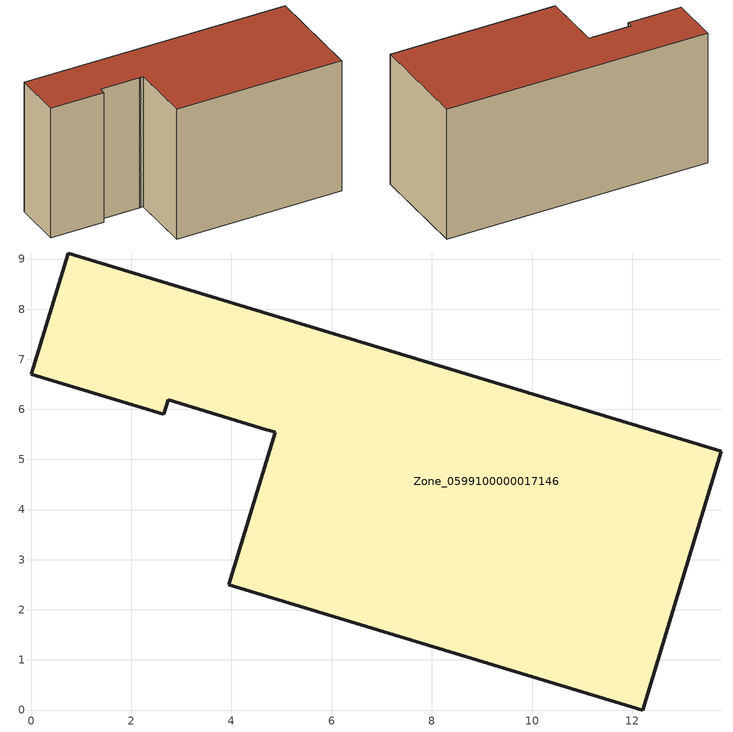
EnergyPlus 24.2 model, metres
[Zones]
Zone_0599100000017146
 floor ground (C_G): 13.78,5.16 12.21,0 3.95,2.5 4.87,5.54 4.74,5.58 4.7,5.59 2.74,6.19 2.65,5.9 0,6.7 0.74,9.12 z0
 wall outside (C_F): 0.74,9.12 0,6.7 2.65,5.9 2.74,6.19 4.7,5.59 4.74,5.58 4.87,5.54 3.95,2.5 12.21,0 13.78,5.16 0.74,9.12 z0:7.02
 roof outside (C_R): 13.78,5.16 0.74,9.12 0,6.7 2.65,5.9 2.74,6.19 4.7,5.59 4.74,5.58 4.87,5.54 3.95,2.5 12.21,0 z7.02
[BUILDING]
Pand.0599100000017146: North Axis=0; Terrain=City; Loads Convergence Tolerance Value=0.04; Temperature Convergence Tolerance Value=0.4; Solar Distribution=FullExterior; Maximum Number of Warmup Days=25; Minimum Number of Warmup Days=1
[Site:Location]
Rotterdam.The.Hague.AP_ZH_NLD Design_Conditions: Latitude=51.96; Longitude=4.45; Time Zone=1; Elevation=-4.5
[SITE:GROUNDTEMPERATURE:BUILDINGSURFACE]
18, 18, 18, 18, 18, 18, 18, 18, 18, 18, 18, 18
[MATERIAL] Thermal Absorptance=0.9; Solar Absorptance=0.7; Visible Absorptance=0.7
Name | Roughness | Thickness | Conductivity | Density | Specific Heat
G.TI.1975-1991 | MediumSmooth | 0.15 | 0.288461 | 540 | 1210
F.TI.1975-1991 | Rough | 0.3 | 0.230769 | 1920 | 840
R.TI.1975-1991 | MediumRough | 0.2 | 0.153846 | 1500 | 1000
[CONSTRUCTION]
C_G: G.TI.1975-1991
C_F: F.TI.1975-1991
C_R: R.TI.1975-1991
[ZONE]
Zone_0599100000017146: Type=1; Multiplier=1; Ceiling Height=Autocalculate; Volume=Autocalculate; Floor Area=autocalculate; Part of Total Floor Area=Yes
[ZONEINFILTRATION:DESIGNFLOWRATE]
Infil_Zone_0599100000017146: Zone or ZoneList or Space or SpaceList=Zone_0599100000017146; Schedule=AlwaysOn; Design Flow Rate Calculation Method=Flow/Area; Flow Rate per Floor Area=0.003; Constant Term Coefficient=1; Temperature Term Coefficient=0; Velocity Term Coefficient=0; Velocity Squared Term Coefficient=0
[HVACTEMPLATE:ZONE:IDEALLOADSAIRSYSTEM]
Zone_0599100000017146: Maximum Heating Supply Air Temperature=50; Minimum Cooling Supply Air Temperature=13; Maximum Heating Supply Air Humidity Ratio=0.0156; Minimum Cooling Supply Air Humidity Ratio=0.0077; Heating Limit=NoLimit; Cooling Limit=NoLimit; Dehumidification Control Type=ConstantSensibleHeatRatio; Cooling Sensible Heat Ratio=0.7; Dehumidification Setpoint=60; Humidification Control Type=None; Humidification Setpoint=30; Outdoor Air Method=None; Outdoor Air Flow Rate per Person=0.00944; Outdoor Air Flow Rate per Zone Floor Area=0; Outdoor Air Flow Rate per Zone=0; Demand Controlled Ventilation Type=None; Outdoor Air Economizer Type=NoEconomizer; Heat Recovery Type=None; Sensible Heat Recovery Effectiveness=0.7; Latent Heat Recovery Effectiveness=0.65
[ZONECONTROL:THERMOSTAT]
ThermostatControl_Zone_0599100000017146: Zone or ZoneList=Zone_0599100000017146; Control Type Schedule=DualSetpointControlType; Control 1=Thermostat_Zone_0599100000017146; Temperature Difference Between Cutout And Setpoint=0
[THERMOSTATSETPOINT:DUALSETPOINT]
Thermostat_Zone_0599100000017146: Heating Setpoint Temperature Schedule=HeatingSetpoint_Zone_0599100000017146; Cooling Setpoint Temperature Schedule=CoolingSetpoint_Zone_0599100000017146
[SCHEDULE:COMPACT]
HeatingSetpoint_Zone_0599100000017146: Through: 12/31, For: AllDays, Until: 24:00, 21
CoolingSetpoint_Zone_0599100000017146: Through: 12/31, For: AllDays, Until: 24:00, 24
DualSetpointControlType: Through: 12/31, For: AllDays, Until: 24:00, 4
AlwaysOn: Through: 12/31, For: AllDays, Until: 24:00, 1
